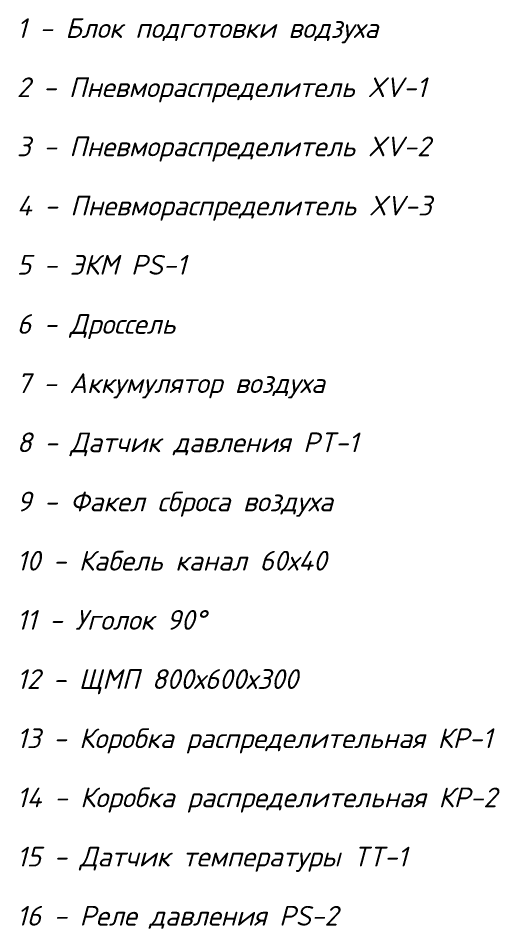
# Model space of a CAD drawing. Header units: millimetres. Extents: x 0 to 53000, y -591 to 24400.
# Drawn here: x 30667 to 31643, y 5625 to 7472 of the extents above; entities that cross this region are included whole.
import ezdxf

# ---------------------------------------------------------------- set-up
doc = ezdxf.new("R2010")
doc.units = ezdxf.units.MM
doc.layers.add('Основная', color=7, linetype='Continuous', lineweight=30)
doc.styles.add('текст', font='isocpeui.ttf')

msp = doc.modelspace()

# ---------------------------------------------------------------- texts
at = {"layer": 'Основная', "insert": (30663.97299, 7471.78172), "char_height": 40, "width": 1578.6953762, "attachment_point": 1, "line_spacing_factor": 1.8, "style": 'текст'}
msp.add_mtext('1 - Блок подготовки водзуха\\P2 - Пневмораспределитель XV-1\\P3 - Пневмораспределитель XV-2\\P4 - Пневмораспределитель XV-3\\P5 - ЭКМ PS-1\\P6 - Дроссель\\P7 - Аккумулятор воздуха\\P8 - Датчик давления PT-1\\P9 - Факел сброса воздуха\\P10 - Кабель канал 60х40\\P11 - Уголок 90°\\P12 - ЩМП 800х600х300\\P13 - Коробка распределительная КР-1\\P14 - Коробка распределительная КР-2\\P15 - Датчик температуры TT-1\\P16 - Реле давления PS-2', dxfattribs=at)

doc.saveas('drawing.dxf')
